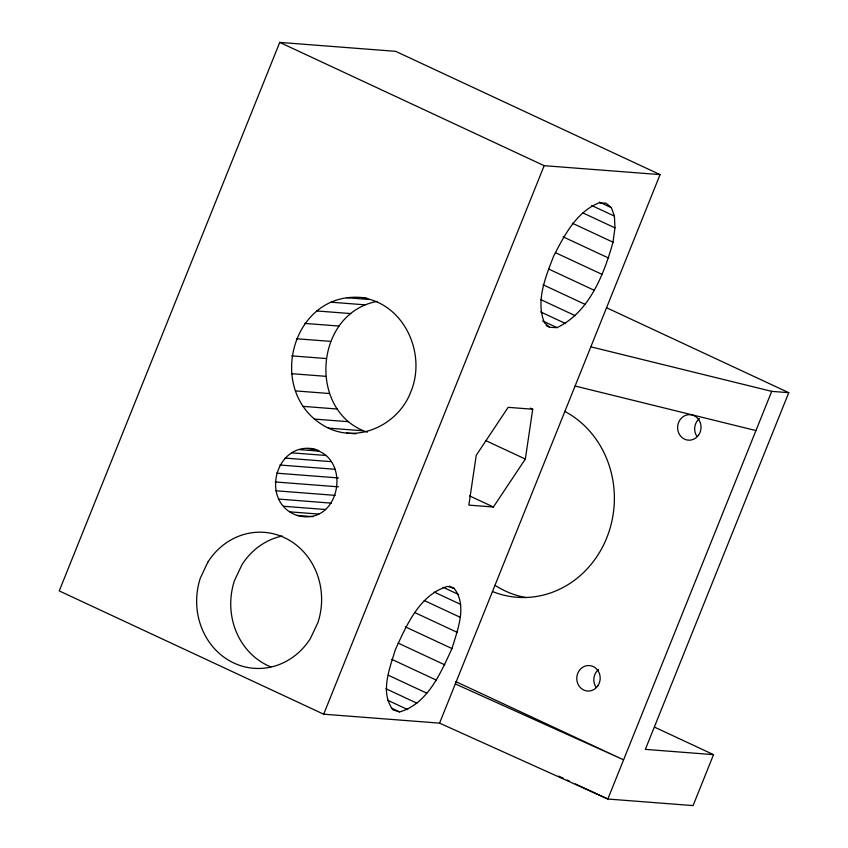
<?xml version="1.0" encoding="UTF-8"?>
<svg xmlns="http://www.w3.org/2000/svg" width="848" height="848" viewBox="0 0 848 848"><rect width="100%" height="100%" fill="white"/><g stroke="black" fill="none" stroke-linecap="round" stroke-linejoin="round"><path stroke-width="1.27" d="M363.124 297.913C405.005 304.591 426.629 354.676 410.739 392.052C398.751 423.873 360.05 443.175 328.356 428.113C262.329 395.634 291.415 285.681 367.057 298.22M367.269 432.204C306.955 411.725 314.544 312.689 377.254 301.411M454.168 588.395L447.649 586.413C419.633 594.459 406.542 625.4 395.306 649.738C389.773 668.383 379.671 692.54 393.09 709.924L399.609 711.907C427.636 703.861 440.716 672.92 451.963 648.572C457.485 629.937 467.587 605.779 454.168 588.395L449.376 586.169M612.998 242.178L614.97 227.868L614.418 216.102L611.376 207.686L606.055 203.191L598.826 202.937C576.269 212.074 564.217 235.585 553.67 256.096C545.656 276.787 535.459 300.934 544.48 322.865L549.79 327.349L557.03 327.614C589.127 312.435 603.999 274.402 612.998 242.178L572.315 223.215M532.714 409.234L508.164 407.337L476.237 455.281L468.859 505.111L493.409 506.998L525.336 459.065L532.714 409.234L530.329 408.121M307.527 448.666C353.436 451.083 342.189 527.997 297.224 515.436C259.106 502.673 275.24 439.688 315.435 449.27M439.561 723.132L660.073 174.614L395.634 51.336L279.745 42.4L59.243 590.918L323.671 714.196L439.561 723.132L607.836 799.028L693.07 805.6L713.539 754.646L654.751 727.234M323.671 714.196L544.172 165.678L660.073 174.614M713.539 754.646L645.349 749.378L788.757 392.677L771.712 391.363L607.836 799.028L575.442 783.934M346.811 297.754L369.103 299.471M330.964 302.195L365.064 304.835M316.664 310.951L350.754 313.58M304.867 323.417L338.956 326.045M296.397 338.744L330.487 341.373M291.818 355.884L325.908 358.513M291.447 373.671L325.537 376.3M295.316 390.896L329.406 393.525M303.149 406.383L337.239 409.012M314.417 419.082L348.507 421.71M328.356 428.113L362.446 430.742M346.631 433.074L355.81 433.784M315.573 450.023L318.212 450.224M299.408 449.62L319.166 451.147M291.765 452.843L326.003 455.482M285.119 458.09L331.208 461.651M279.925 465.022L335.225 469.294M276.533 473.163L338.416 477.933M275.176 481.95L338.384 486.826M275.95 490.791L335.204 495.37M278.791 499.09L331.462 503.15M283.518 506.267L325.653 509.521M289.804 511.842L318.774 514.079M297.224 515.436L313.029 516.655M590.833 346.821L771.712 391.363M575.082 386.02L755.95 430.561M455.323 683.933L623.587 759.829L455.662 681.548M279.745 42.4L544.172 165.678M599.409 202.1L611.376 207.686M591.681 205.502L614.418 216.102M582.661 212.806L614.97 227.868M563.167 236.868L608.631 258.068M555.514 252.693L602.175 274.445M548.603 269.007L594.077 290.207M606.373 307.644L788.757 392.677M542.985 284.737L584.866 304.262M540.483 299.482L575.188 315.657M540.568 311.905L565.69 323.618M542.667 320.915L557.03 327.614M546.207 325.674L549.79 327.349M486.021 440.737L525.336 459.065M469.58 495.9L493.409 506.998M443.048 587.272L458.598 594.522M434.324 592.105L460.644 604.38M424.276 600.543L460.178 617.28M415.34 612.828L457.21 632.354M405.302 626.82L451.963 648.572M398.115 643.081L444.776 664.843M391.882 659.394L436.158 680.032M388.384 675.273L426.682 693.123M385.882 688.714L416.993 703.215M558.652 776.1L563.454 778.337M567.047 780.012L569.453 781.135M387.419 700.141L407.761 709.617M391.235 708.006L399.609 711.907M270.809 666.888A68.179 62.455 -85.6 0 1 234.451 580.657L241.956 564.747A68.179 62.455 -85.6 0 1 282.236 536.031M596.155 687.421A12.784 11.713 -85.6 0 1 598.497 669.496M696.918 436.423A12.784 11.713 -85.6 0 1 699.452 418.53M564.789 411.386A98.008 89.771 -85.6 0 1 606.808 537.706A98.008 89.771 -85.6 0 1 492.688 591.607M526.089 597.575A98.008 89.771 -85.6 0 1 495.19 585.417M207.866 562.118L200.361 578.029A68.179 62.455 -85.6 0 0 230.391 661.26A68.179 62.455 -85.6 0 0 310.389 638.533L317.894 622.623A68.179 62.455 -85.6 0 0 287.854 539.392A68.179 62.455 -85.6 0 0 207.866 562.118M597.692 686.053A12.784 11.713 -85.6 0 0 590.134 665.627A12.784 11.713 -85.6 0 0 577.605 683.212A12.784 11.713 -85.6 0 0 597.692 686.053M698.455 435.3A12.784 11.713 -85.6 0 0 691.12 414.778A12.784 11.713 -85.6 0 0 678.4 432.204A12.784 11.713 -85.6 0 0 698.455 435.3"/></g></svg>
